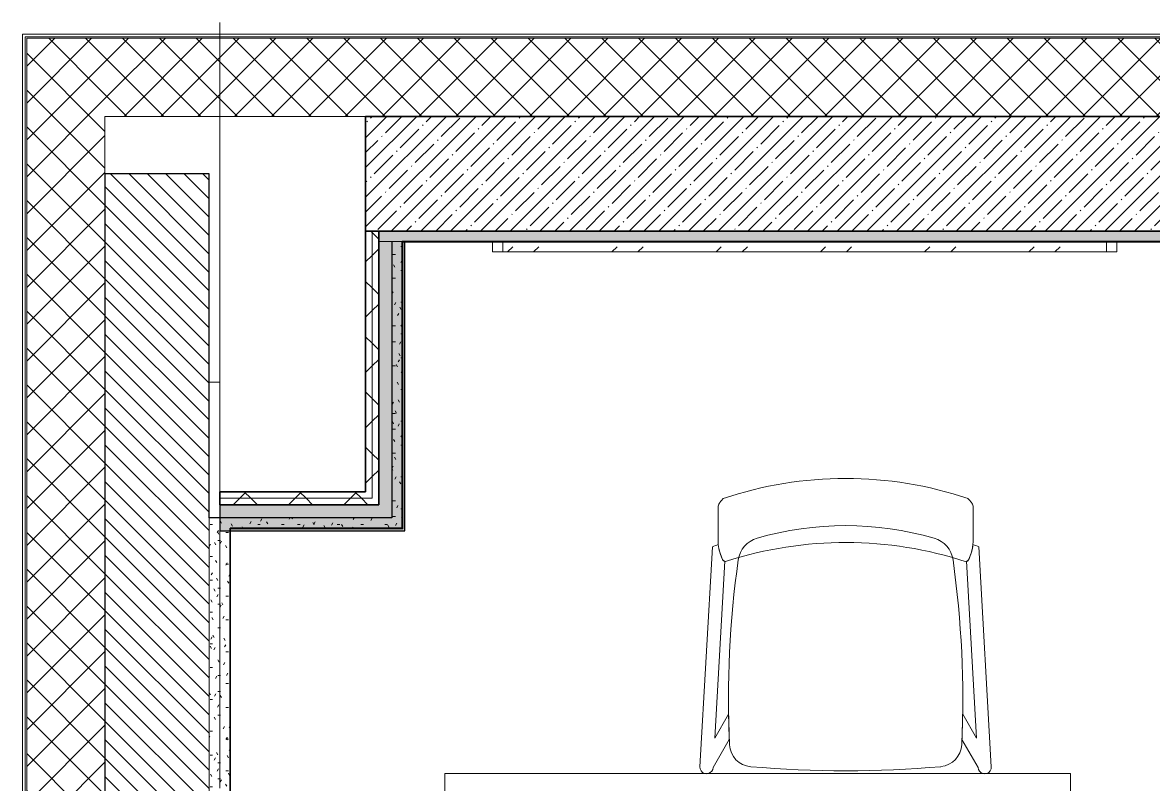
# Model space of a CAD drawing. Header units: millimetres. Extents: x 11693 to 241752, y -8553 to 29926.
# Drawn here: x 24160 to 26329, y 13919 to 15380 of the extents above; entities that cross this region are included whole.
import ezdxf

# ---------------------------------------------------------------- set-up
doc = ezdxf.new("R2010")
doc.units = ezdxf.units.MM
doc.linetypes.add('Осевая', pattern=[1587.5, 317.5, -238.125, 793.75, -238.125])
for name, color, linetype, lineweight, true_color in [('A-WALL-1', 7, 'Continuous', 25, 0x3c3c3c), ('A-WALL-3', 7, 'Continuous', 35, 0x3c3c3c), ('A-WALL-4', 7, 'Continuous', 15, 0x3c3c3c), ('A-WALL-FNSH-1', 7, 'Continuous', 15, 0x3c3c3c), ('A-WALL-FNSH-2', 7, 'Continuous', 9, 0x3c3c3c), ('I-FURN-1', 7, 'Continuous', 9, 0xffffff)]:
    doc.layers.add(name, color=color, linetype=linetype, lineweight=lineweight, true_color=true_color)
for name, color, linetype, lineweight in [('A-WALL-2', 7, 'Continuous', 9), ('I-FURN', 7, 'Continuous', 9), ('I-WALL', 7, 'Continuous', 9), ('Оси', 7, 'Continuous', 9), ('Оси-2', 7, 'Осевая', 9)]:
    doc.layers.add(name, color=color, linetype=linetype, lineweight=lineweight)
pattern_1 = [(45, (24427.91, 0), (-35.35534, 35.35534), []), (135, (24427.91, 0), (-35.35534, -35.35534), [])]
pattern_2 = [(0, (24427.91, 0), (60.96, 15.24), [5.029, -40.691, 5.029, -40.691, -243.84]), (0, (24427.91, 0), (60.96, 15.24), [-91.44, 5.029, -86.411, 5.029, -40.691, -106.68]), (0, (24427.91, 0), (60.96, 15.24), [-228.6, 5.029, -25.451, 5.029, -71.171]), (120, (24450.77, 7.62), (-43.678227, 45.172909), [5.029, -40.691, 5.029, -40.691, -243.84]), (120, (24450.77, 7.62), (-43.678227, 45.172909), [-91.44, 5.029, -86.411, 5.029, -40.691, -106.68]), (120, (24450.77, 7.62), (-43.678227, 45.172909), [-228.6, 5.029, -25.451, 5.029, -71.171]), (240, (24458.39, 38.1), (-17.281773, -60.412909), [5.029, -40.691, 5.029, -40.691, -243.84]), (240, (24458.39, 38.1), (-17.281773, -60.412909), [-91.44, 5.029, -86.411, 5.029, -40.691, -106.68]), (240, (24458.39, 38.1), (-17.281773, -60.412909), [-228.6, 5.029, -25.451, 5.029, -71.171])]
pattern_3 = [(45, (24427.91, 0), (-53.033, 53.033), []), (135, (24427.91, 0), (-53.033, -53.033), [])]

# ---------------------------------------------------------------- blocks, each defined once
blk = doc.blocks.new('Стол базовый прямоугольный - 1_2-26230909-Фрагмент 2_1')
at = {"layer": 'I-FURN'}
for p, q in [((-600, 300), (600, 300)), ((-600, -300), (-600, 300)), ((600, 300), (600, -300)), ((600, -300), (-600, -300))]:
    blk.add_line(p, q, dxfattribs=at)
blk = doc.blocks.new('Chair_1 noor 78578 - 1_4-25422005-Фрагмент 2_1')
at = {"layer": 'I-FURN'}
for p, q in [((-130.5, 405.7), (-130.5, 344.8)), ((359.1, 344.8), (359.1, 405.7)), ((-141.2, 329.7), (-165.1, -92)), ((393.7, -92), (369.8, 329.7)), ((-136.5, -37.1), (-117.3, 302)), ((345.9, 302), (365.1, -37.1)), ((-110.2, 8.6), (-136.5, -37.1)), ((365.1, -37.1), (338.8, 8.6)), ((-139.7, -93.5), (-108.8, -39.9)), ((337.4, -39.9), (368.3, -93.5))]:
    blk.add_line(p, q, dxfattribs=at)
for centre, radius, start, end in [((114.3, -271.9), 732.8, 71.3174, 108.6833), ((114.3, -239.2), 609.6, 73.8265, 106.1735), ((114.3, -279.3), 660.4, 111.7, 112.7563), ((-37.4, 344.8), 93.1, 180, 204.9864), ((-37.4, 344.8), 93.1, 186.4785, 204.9864), ((114.3, -408), 746, 71.9445, 107.8276), ((-41.4, 297.5), 50.8, 106.1735, 171.9659), ((270, 297.5), 50.8, 8.0341, 73.8265), ((266, 344.8), 93.1, 334.477, 360), ((266, 344.8), 93.1, 335.0136, 353.5215), ((114.3, -279.3), 660.4, 67.2437, 68.3), ((-116, 308.2), 6.35, 204.9864, 258.4091), ((-116, 308.2), 6.35, 204.9864, 287.8276), ((1798.9, 37.7), 1909.3, 171.9659, 182.6261), ((-1570.3, 37.7), 1909.3, 357.3739, 8.0341), ((344.3, 307.4), 6.35, 281.4186, 334.477), ((344.6, 308.2), 6.35, 281.5909, 335.0136), ((1798.9, 37.7), 1909.3, 180.8761, 182.3307), ((-1570.3, 37.7), 1909.3, 357.6693, 359.1239), ((-64, -47.7), 44.5, 182.6261, 265.0912), ((292.6, -47.7), 44.4, 275.9396, 357.3739), ((-152.4, -92.7), 12.7, 176.75, 251.75), ((-152.4, -92.7), 12.7, 253.4407, 285.9081), ((-152.4, -92.7), 12.7, 285.9081, 356.75), ((114.8, 2033.8), 2133.6, 265.0912, 274.9044), ((381, -92.7), 12.7, 183.25, 254.0919), ((381, -92.7), 12.7, 254.0919, 286.5593), ((381, -92.7), 12.7, 288.25, 3.25)]:
    blk.add_arc(centre, radius, start, end, dxfattribs=at)
for points in [[(-120.4, 422.3), (-122, 420.8), (-124.7, 417.8), (-127.8, 413.5), (-129.8, 409.4), (-130.4, 406.9), (-130.5, 405.7)], [(359.1, 405.7), (359, 406.9), (358.4, 409.4), (356.4, 413.5), (353.3, 417.8), (350.6, 420.8), (349, 422.3)]]:
    blk.add_open_spline(points, degree=3, dxfattribs=at)
blk = doc.blocks.new('Зеркало обычное - 1_24б-32858949-Фрагмент 2_1')
at = {"layer": 'I-FURN-1'}
h = blk.add_hatch(dxfattribs=at)
h.set_pattern_fill('FP_15', color=256, style=0, pattern_type=2)
h.set_pattern_definition([(45, (50, 50), (-200, 0), [141.42, -141.42]), (45, (100, 50), (-200, 0), [70.71, -212.13]), (45, (50, 100), (-200, 0), [70.71, -212.13])])
h.paths.add_polyline_path([(578.7, 40), (578.7, 60), (-578.7, 60), (-578.7, 40)])
at = {"layer": 'I-FURN'}
for p, q in [((-598.7, 60), (-598.7, 40)), ((-598.7, 40), (-598.7, 60)), ((-578.7, 60), (-578.7, 40)), ((-578.7, 40), (-578.7, 60)), ((-578.7, 40), (-578.7, 60)), ((-578.7, 40), (-578.7, 60)), ((578.7, 40), (578.7, 60)), ((578.7, 60), (578.7, 40)), ((578.7, 60), (578.7, 40)), ((578.7, 40), (578.7, 60)), ((598.7, 40), (598.7, 60)), ((598.7, 60), (598.7, 40)), ((-598.7, 40), (598.7, 40)), ((-578.7, 40), (-598.7, 40)), ((-578.7, 40), (578.7, 40)), ((578.7, 40), (-578.7, 40)), ((578.7, 40), (-578.7, 40)), ((-578.7, 40), (578.7, 40)), ((578.7, 40), (-578.7, 40)), ((598.7, 40), (578.7, 40))]:
    blk.add_line(p, q, dxfattribs=at)

msp = doc.modelspace()

# ---------------------------------------------------------------- hatches: boundary and pattern name
at = {"layer": 'A-WALL-2'}
h = msp.add_hatch(dxfattribs=at)
h.set_pattern_fill('FP_14', color=256, style=0, pattern_type=2)
h.set_pattern_definition(pattern_1)
h.paths.add_polyline_path([(24167.9, 10620), (24317.9, 10620), (24317.9, 11520), (24167.9, 11520), (24167.9, 11324.6)])
h.paths.add_polyline_path([(24317.9, 13120), (24317.9, 15350), (24167.9, 15350), (24167.9, 13120)])
h = msp.add_hatch(dxfattribs=at)
h.set_pattern_fill('FP_14', color=256, style=0, pattern_type=2)
h.set_pattern_definition(pattern_1)
h.paths.add_polyline_path([(28479.9, 15200), (28479.9, 15350), (24317.9, 15350), (24317.9, 15200), (28002.5, 15200)])
h = msp.add_hatch(dxfattribs=at)
h.set_pattern_fill('FP_12', color=256, style=0, pattern_type=2)
h.set_pattern_definition([(135, (24427.91, 0), (-17.67767, -17.67767), [])])
h.paths.add_polyline_path([(24517.9, 10620), (24517.9, 11520), (24317.9, 11520), (24317.9, 10620)])
h.paths.add_polyline_path([(24317.9, 13120), (24517.9, 13120), (24517.9, 15090), (24317.9, 15090), (24317.9, 13398.3)])
at = {"layer": 'I-WALL'}
h = msp.add_hatch(dxfattribs=at)
h.set_pattern_fill('FP_4', color=256, style=0, pattern_type=2)
h.set_pattern_definition([(45, (24427.91, 0), (-28.51196, 28.51196), []), (45, (24456.42, 0), (-28.51196, 28.51196), [50.403, -10.081, 1.676, -8.404])])
h.paths.add_polyline_path([(28487.9, 14980), (28487.9, 15200), (24817.9, 15200), (24817.9, 14980), (28002.5, 14980)])
h = msp.add_hatch(dxfattribs=at)
h.set_pattern_fill('FP_16', color=256, style=0, pattern_type=2)
h.set_pattern_definition(pattern_3)
h.paths.add_polyline_path([(24817.9, 14467.5), (24830.4, 14467.5), (24830.4, 14980), (24817.9, 14980), (24817.9, 14480)])
h = msp.add_hatch(dxfattribs=at)
h.set_pattern_fill('FP_16', color=256, style=0, pattern_type=2)
h.set_pattern_definition(pattern_3)
h.paths.add_polyline_path([(24830.4, 14455), (24842.9, 14455), (24842.9, 14980), (24830.4, 14980), (24830.4, 14467.5)])
h = msp.add_hatch(dxfattribs=at)
h.set_pattern_fill('FP_10', color=256, style=0, pattern_type=2)
h.set_pattern_definition(pattern_2)
h.paths.add_polyline_path([(27537.9, 14960), (27537.9, 14980), (24842.9, 14980), (24842.9, 14960), (26432, 14960)])
for points in [[(24842.9, 14405), (24892.9, 14405), (24892.9, 14960), (24842.9, 14960), (24842.9, 14455)], [(24830.4, 14405), (24842.9, 14405), (24842.9, 14455), (24537.9, 14455), (24537.9, 14405), (24817.9, 14405)]]:
    msp.add_hatch(color=256, dxfattribs=at).paths.add_polyline_path(points)
h = msp.add_hatch(dxfattribs=at)
h.set_pattern_fill('FP_10', color=256, style=0, pattern_type=2)
h.set_pattern_definition(pattern_2)
h.paths.add_polyline_path([(24867.9, 14430), (24887.9, 14430), (24887.9, 14960), (24867.9, 14960), (24867.9, 14642.5)])
h = msp.add_hatch(dxfattribs=at)
h.set_pattern_fill('FP_16', color=256, style=0, pattern_type=2)
h.set_pattern_definition(pattern_3)
h.paths.add_polyline_path([(24817.9, 14467.5), (24817.9, 14480), (24537.9, 14480), (24537.9, 14467.5)])
h = msp.add_hatch(dxfattribs=at)
h.set_pattern_fill('FP_16', color=256, style=0, pattern_type=2)
h.set_pattern_definition(pattern_3)
h.paths.add_polyline_path([(24830.4, 14455), (24830.4, 14467.5), (24537.9, 14467.5), (24537.9, 14455), (24817.9, 14455)])
h = msp.add_hatch(dxfattribs=at)
h.set_pattern_fill('FP_10', color=256, style=0, pattern_type=2)
h.set_pattern_definition(pattern_2)
h.paths.add_polyline_path([(24557.9, 13120), (24557.9, 14430), (24517.9, 14430), (24517.9, 13120)])
h = msp.add_hatch(dxfattribs=at)
h.set_pattern_fill('FP_10', color=256, style=0, pattern_type=2)
h.set_pattern_definition(pattern_2)
h.paths.add_polyline_path([(24861.6, 14410), (24887.9, 14410), (24887.9, 14430), (24557.9, 14430), (24557.9, 14410), (24598.9, 14410)])

# ---------------------------------------------------------------- linework, layer by layer
at = {"layer": 'A-WALL-1'}
for p, q in [((24517.9, 15090), (24317.9, 15090)), ((24317.9, 15090), (24317.9, 13120)), ((24517.9, 14430), (24517.9, 15090)), ((24867.9, 14960), (24867.9, 14430)), ((27537.9, 14960), (24887.9, 14960)), ((24887.9, 14410), (24887.9, 14960)), ((24892.9, 14405), (24892.9, 14960)), ((24537.9, 14455), (24537.9, 14405)), ((24867.9, 14430), (24517.9, 14430)), ((24537.9, 14405), (24892.9, 14405)), ((24557.9, 13120), (24557.9, 14410)), ((24887.9, 14410), (24557.9, 14410))]:
    msp.add_line(p, q, dxfattribs=at)
at = {"layer": 'A-WALL-2'}
for p, q in [((28479.9, 15350), (24167.9, 15350)), ((24167.9, 15350), (24167.9, 13120)), ((24830.4, 14467.5), (24830.4, 14980)), ((24887.9, 14960), (24842.9, 14960)), ((24537.9, 14467.5), (24830.4, 14467.5)), ((24517.9, 13120), (24517.9, 14430))]:
    msp.add_line(p, q, dxfattribs=at)
at = {"layer": 'A-WALL-3'}
for p, q in [((28487.9, 15200), (24817.9, 15200)), ((24817.9, 15200), (24817.9, 14480)), ((24817.9, 14980), (28487.9, 14980)), ((24842.9, 14455), (24842.9, 14980)), ((24817.9, 14480), (24537.9, 14480)), ((24537.9, 14480), (24537.9, 14455)), ((24537.9, 14455), (24842.9, 14455))]:
    msp.add_line(p, q, dxfattribs=at)
at = {"layer": 'A-WALL-4'}
for p, q in [((24317.9, 15200), (24817.9, 15200)), ((24317.9, 15090), (24317.9, 15200))]:
    msp.add_line(p, q, dxfattribs=at)
at = {"layer": 'A-WALL-FNSH-1'}
for p, q in [((28482.9, 15353), (24164.9, 15353)), ((24164.9, 15353), (24164.9, 13120)), ((27536.9, 14959), (24887.9, 14959)), ((24888.9, 14409), (24888.9, 14959)), ((24558.9, 13120), (24558.9, 14409)), ((24558.9, 14409), (24888.9, 14409))]:
    msp.add_line(p, q, dxfattribs=at)
at = {"layer": 'A-WALL-FNSH-2'}
for p, q in [((28487.9, 15358), (24159.9, 15358)), ((24159.9, 15358), (24159.9, 13120))]:
    msp.add_line(p, q, dxfattribs=at)
at = {"layer": 'I-WALL'}
for q in [(24517.9, 14690), (24537.9, 14480)]:
    msp.add_line((24537.9, 14690), q, dxfattribs=at)
at = {"layer": 'Оси'}
msp.add_line((24537.9, 14130), (24537.9, 15380), dxfattribs=at)
at = {"layer": 'Оси-2'}
msp.add_line((24537.9, 10181), (24537.9, 14130), dxfattribs=at)

# ---------------------------------------------------------------- block references
at = {"layer": 'I-FURN'}
for name, p in [('Зеркало обычное - 1_24б-32858949-Фрагмент 2_1', (25659.9, 14900)), ('Chair_1 noor 78578 - 1_4-25422005-Фрагмент 2_1', (25624.2, 14044.7))]:
    msp.add_blockref(name, p, dxfattribs=at)
at = {"layer": 'I-FURN', "rotation": 180}
msp.add_blockref('Стол базовый прямоугольный - 1_2-26230909-Фрагмент 2_1', (25569.6, 13639.8), dxfattribs=at)

doc.saveas('drawing.dxf')
